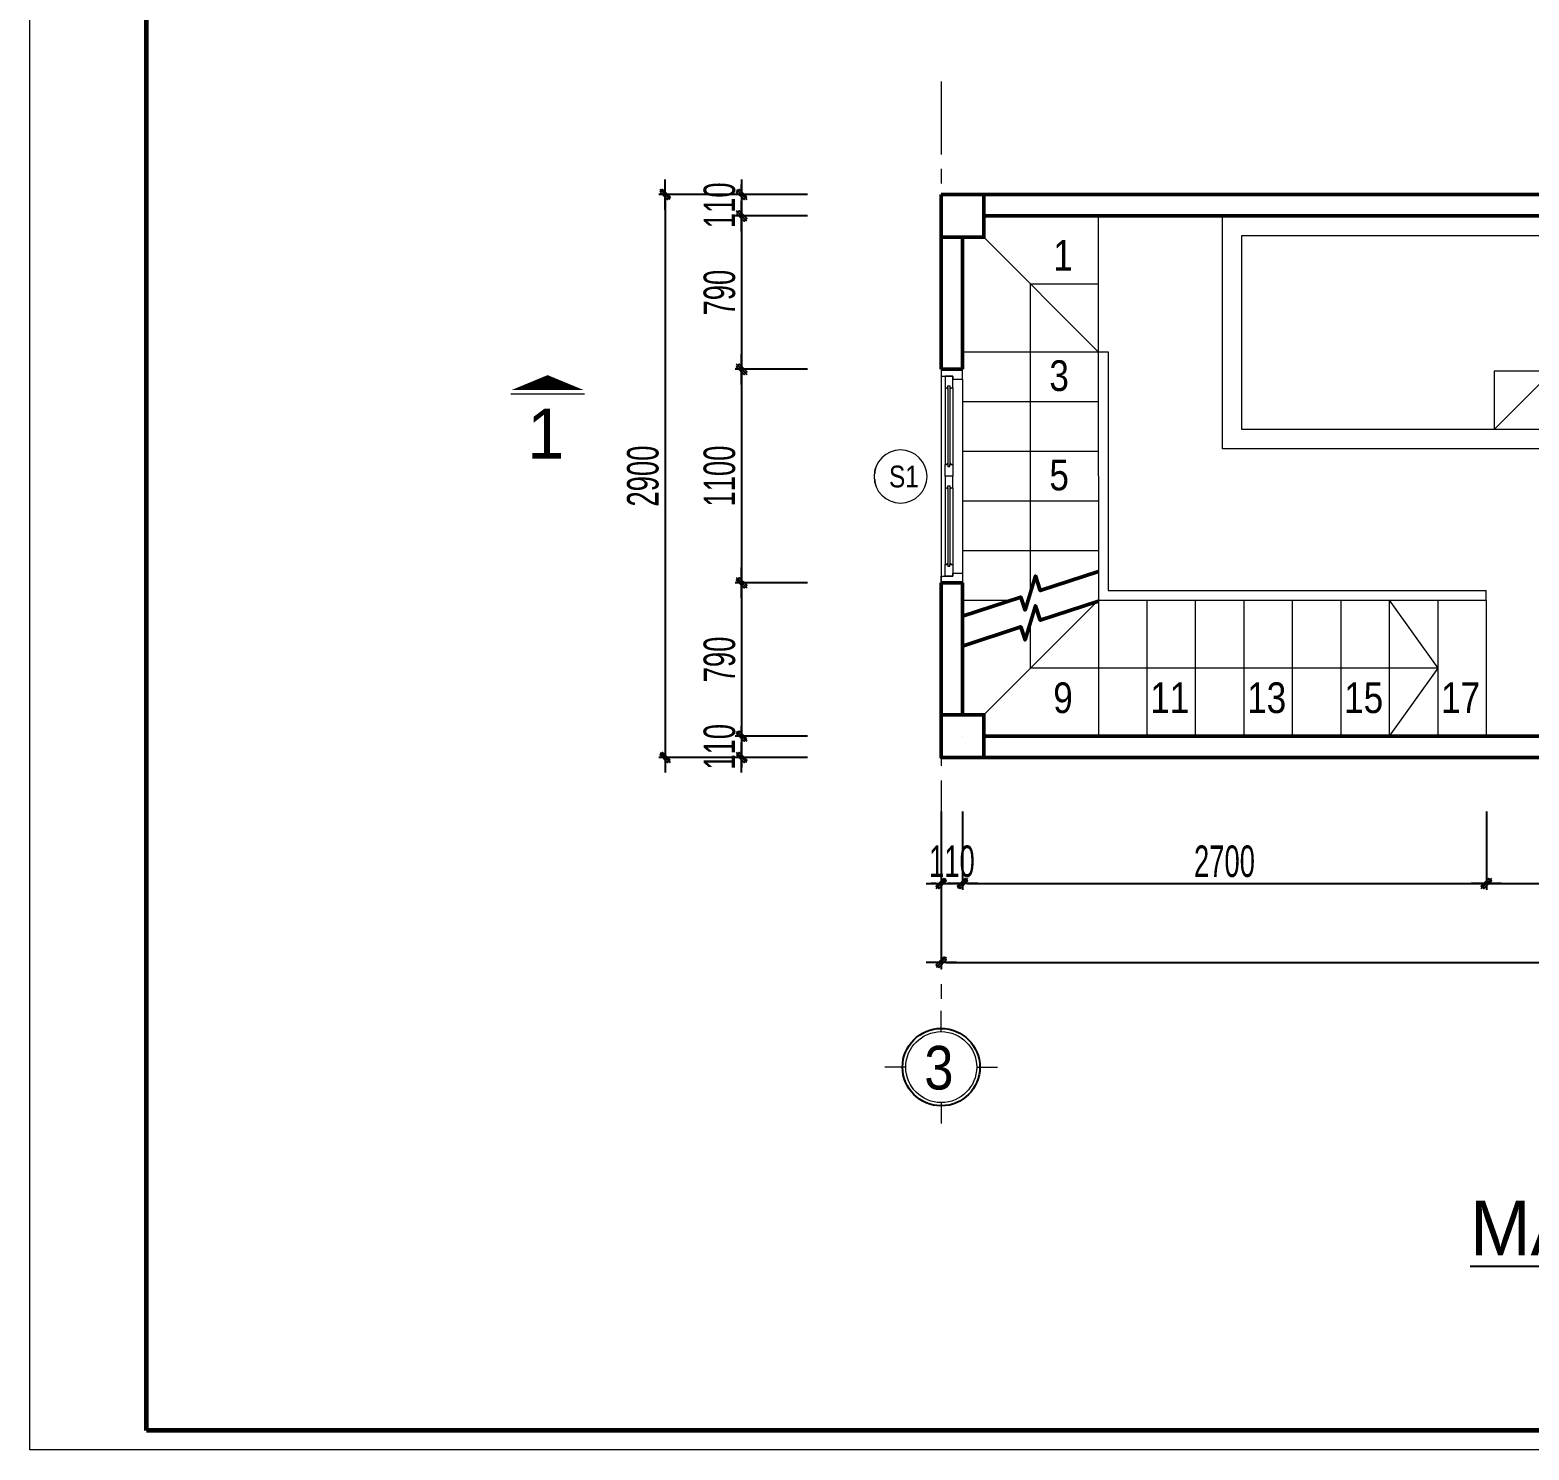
# Model space of a CAD drawing. Header units: millimetres. Extents: x 596422 to 1674380, y -367470 to 58862.
# Drawn here: x 661199 to 668924, y -32063 to -24747 of the extents above; entities that cross this region are included whole.
import ezdxf
from ezdxf.enums import TextEntityAlignment as Align

# ---------------------------------------------------------------- set-up
doc = ezdxf.new("R2010")
doc.units = ezdxf.units.MM
doc.header["$LTSCALE"] = 600
doc.header["$MEASUREMENT"] = 0
doc.linetypes.add('ACAD_ISO07W100', pattern=[3, 0, -3])
doc.linetypes.add('CENTER', pattern=[2, 1.25, -0.25, 0.25, -0.25])
doc.layers.get('0').update_dxf_attribs({"lineweight": 0})
doc.layers.get('Defpoints').update_dxf_attribs({"lineweight": 0})
for name, color, linetype, lineweight in [('0.15_Cua', 144, 'Continuous', 15), ('A-WIPEOUT', 254, 'ACAD_ISO07W100', 0), ('cat1', 30, 'Continuous', 50), ('EG Dim', 8, 'Continuous', 18), ('EG Text2', 7, 'Continuous', 18), ('hatch1', 136, 'Continuous', 9), ('i_noithat', 25, 'Continuous', 15), ('ISO', 33, 'Continuous', 15), ('LC ISO', 153, 'Continuous', 13), ('LC Khac', 4, 'Continuous', 9), ('LC Net manh', 9, 'Continuous', 5), ('LC Text1', 3, 'Continuous', 20), ('LC Text2', 7, 'Continuous', 25), ('text', 1, 'Continuous', 20), ('thay1', 63, 'Continuous', 18), ('truc', 76, 'CENTER', 9)]:
    doc.layers.add(name, color=color, linetype=linetype, lineweight=lineweight)
for name, color, linetype in [('font', 41, 'Continuous'), ('Khungten_LCDI', 7, 'Continuous'), ('Kichthuoc', 9, 'Continuous')]:
    doc.layers.add(name, color=color, linetype=linetype)
doc.styles.add('EG 1', font='VHAVANB.TTF')
doc.styles.add('General text 2', font='arial.ttf')
doc.styles.add('HOATBIF', font='hoatbif.shx', dxfattribs={"width": 0.65})
doc.styles.add('Khungten', font='VHAVAN.TTF', dxfattribs={"width": 0.9, "height": 5000})
doc.styles.add('LC 1', font='VHAVANB.TTF')
doc.styles.add('style1', font='VHARIALN.TTF')
doc.styles.add('Title', font='VHAVAN.TTF', dxfattribs={"width": 0.8})
doc.dimstyles.new('1-100', dxfattribs={"dimscale": 300, "dimtxt": 1.2, "dimasz": 0.25, "dimexe": 0.5, "dimexo": 0, "dimgap": 0.3, "dimtad": 1, "dimdec": 0, "dimzin": 0, "dimdsep": 46, "dimtxsty": 'HOATBIF', "dimblk1": 'DOT', "dimblk2": 'DOT', "dimsah": 1, "dimcen": -1, "dimdle": 1, "dimclrd": 256, "dimclre": 256, "dimclrt": 4, "dimadec": 3, "dimazin": 2, "dimtfac": 0.333333, "dimtdec": 0, "dimtix": 1, "dimtmove": 2, "dimatfit": 3, "dimldrblk": 'DOT', "dimfxl": 1, "dimtvp": 0.833333, "dimtolj": 1, "dimtzin": 0, "dimarcsym": 0})

# ---------------------------------------------------------------- blocks, each defined once
blk = doc.blocks.new('LCDI-new')
at = {"layer": 'Defpoints', "lineweight": 0}
blk.add_lwpolyline([(-1626044.71, 488105.01), (-1626044.71, 488402.01), (-1625624.71, 488402.01), (-1625624.71, 488105.01)], close=True, dxfattribs=at)
at = {"layer": 'Khungten_LCDI', "color": 5, "lineweight": 60}
blk.add_lwpolyline([(-1626032.71, 488107.01), (-1626032.71, 488400.01), (-1625626.71, 488400.01), (-1625626.71, 488107.01)], close=True, dxfattribs=at)
at = {"color": 2, "style": 'Title', "width": 1.824646}
for tag, p, p2 in [('TENBANVE1', (-1625663.58, 488164.65), (-1625629.32, 488164.65)), ('TENBANVE2', (-1625663.58, 488157.89), (-1625629.32, 488157.89))]:
    blk.add_attdef(tag, text='', height=2.5, dxfattribs=at).set_placement(p, p2, align=Align.FIT)
at = {"color": 7, "style": 'Khungten', "width": 0.8}
for tag, p in [('REVISION', (-1625637.72, 488146.05)), ('NGAYHT', (-1625637.25, 488137.42))]:
    blk.add_attdef(tag, text='', height=2, dxfattribs=at).set_placement(p, align=Align.CENTER)
at = {"color": 2, "style": 'Title', "width": 0.7}
blk.add_attdef('SOBANVE', text='', height=2.5, dxfattribs=at).set_placement((-1625637.09, 488114.55), align=Align.CENTER)
blk = doc.blocks.new('TTRUC')
at = {"layer": 'ISO'}
for p, q in [((0, 6.37), (0, 10.13)), ((-6.37, 0), (-10.13, 0)), ((6.37, 0), (10.13, 0)), ((0, -6.37), (0, -10.13))]:
    blk.add_line(p, q, dxfattribs=at)
blk.add_circle((0, 0), 6.37, dxfattribs=at)
at = {"layer": 'Kichthuoc'}
blk.add_circle((0, 0), 6.95, dxfattribs=at)
blk = doc.blocks.new('DOT')
at = {"layer": 'Kichthuoc'}
blk.add_line((-3, 0), (3, 0), dxfattribs=at)
at = {"layer": 'Kichthuoc', "color": 4}
blk.add_line((-1, -1), (1, 1), dxfattribs=at)
blk.add_lwpolyline([(0.5, 1), (-1, -0.5), (-0.5, -1), (1, 0.5)], close=True, dxfattribs=at)
blk = doc.blocks.new('*D80')
at = {"layer": 'Defpoints', "color": 0, "transparency": 16777216}
for p in [(666005, -28772.2), (668704.6, -28772.2), (668704.6, -29143.9)]:
    blk.add_point(p, dxfattribs=at)
at = {"layer": 'EG Dim', "lineweight": -2, "transparency": 16777216}
for p, q in [((666005, -28772.2), (666005, -29176.4)), ((668704.6, -28772.2), (668704.6, -29176.4)), ((666031, -29143.9), (668678.6, -29143.9))]:
    blk.add_line(p, q, dxfattribs=at)
at = {"layer": 'EG Dim', "lineweight": -2, "transparency": 16777216, "xscale": 26, "yscale": 26, "zscale": 26, "rotation": 180}
blk.add_blockref('DOT', (666005, -29143.9), dxfattribs=at)
at = {"layer": 'EG Dim', "lineweight": -2, "transparency": 16777216, "xscale": 26, "yscale": 26, "zscale": 26}
blk.add_blockref('DOT', (668704.6, -29143.9), dxfattribs=at)
at = {"layer": 'EG Dim', "color": 4, "transparency": 16777216, "insert": (667354.8, -29030.2), "char_height": 162.5, "attachment_point": 5, "style": 'HOATBIF'}
blk.add_mtext('\\A1;2700', dxfattribs=at)
blk = doc.blocks.new('_Dot')
at = {"color": 0, "linetype": 'ByBlock', "lineweight": -2}
blk.add_line((-0.5, 0), (-1, 0), dxfattribs=at)
at = {"color": 0, "linetype": 'ByBlock', "const_width": 0.5}
blk.add_lwpolyline([(-0.25, 0, 1), (0.25, 0, 1)], format="xyb", close=True, dxfattribs=at)
blk = doc.blocks.new('*D82')
at = {"layer": 'Defpoints', "color": 0, "transparency": 16777216}
for p in [(665895, -28772.2), (674995, -28771.8), (674995, -29550.2)]:
    blk.add_point(p, dxfattribs=at)
at = {"layer": 'EG Dim', "lineweight": -2, "transparency": 16777216}
for p, q in [((665895, -28772.2), (665895, -29582.7)), ((674995, -28771.8), (674995, -29582.7)), ((665921, -29550.2), (674969, -29550.2))]:
    blk.add_line(p, q, dxfattribs=at)
at = {"layer": 'EG Dim', "lineweight": -2, "transparency": 16777216, "xscale": 26, "yscale": 26, "zscale": 26, "rotation": 180}
blk.add_blockref('DOT', (665895, -29550.2), dxfattribs=at)
at = {"layer": 'EG Dim', "lineweight": -2, "transparency": 16777216, "xscale": 26, "yscale": 26, "zscale": 26}
blk.add_blockref('DOT', (674995, -29550.2), dxfattribs=at)
at = {"layer": 'EG Dim', "color": 4, "transparency": 16777216, "insert": (670445, -29436.4), "char_height": 162.5, "attachment_point": 5, "style": 'HOATBIF'}
blk.add_mtext('\\A1;9100', dxfattribs=at)
blk = doc.blocks.new('*D83')
at = {"layer": 'Defpoints', "color": 0, "transparency": 16777216}
for p in [(665206.2, -28384.8), (664866.4, -28494.8), (665206.2, -28494.8)]:
    blk.add_point(p, dxfattribs=at)
at = {"layer": 'EG Dim', "lineweight": -2, "transparency": 16777216}
for p, q in [((664866.4, -28358.8), (664866.4, -28332.8)), ((665206.2, -28384.8), (664833.9, -28384.8)), ((664866.4, -28384.8), (664866.4, -28494.8)), ((665206.2, -28494.8), (664833.9, -28494.8)), ((664866.4, -28520.8), (664866.4, -28546.8))]:
    blk.add_line(p, q, dxfattribs=at)
at = {"layer": 'EG Dim', "lineweight": -2, "transparency": 16777216, "xscale": 26, "yscale": 26, "zscale": 26}
for p, rotation in [((664866.4, -28384.8), 270), ((664866.4, -28494.8), 90)]:
    blk.add_blockref('DOT', p, dxfattribs=dict(at, rotation=rotation))
at = {"layer": 'EG Dim', "color": 4, "transparency": 16777216, "insert": (664752.6, -28439.8), "char_height": 162.5, "attachment_point": 5, "rotation": 90, "style": 'HOATBIF'}
blk.add_mtext('\\A1;110', dxfattribs=at)
blk = doc.blocks.new('*D84')
at = {"layer": 'Defpoints', "color": 0, "transparency": 16777216}
for p in [(665206.2, -25594.7), (664866.4, -25704.8), (665206.2, -25704.8)]:
    blk.add_point(p, dxfattribs=at)
at = {"layer": 'EG Dim', "lineweight": -2, "transparency": 16777216}
for p, q in [((664866.4, -25568.7), (664866.4, -25542.7)), ((665206.2, -25594.7), (664833.9, -25594.7)), ((664866.4, -25594.7), (664866.4, -25704.8)), ((665206.2, -25704.8), (664833.9, -25704.8)), ((664866.4, -25730.8), (664866.4, -25756.8))]:
    blk.add_line(p, q, dxfattribs=at)
at = {"layer": 'EG Dim', "lineweight": -2, "transparency": 16777216, "xscale": 26, "yscale": 26, "zscale": 26}
for p, rotation in [((664866.4, -25594.7), 270), ((664866.4, -25704.8), 90)]:
    blk.add_blockref('DOT', p, dxfattribs=dict(at, rotation=rotation))
at = {"layer": 'EG Dim', "color": 4, "transparency": 16777216, "insert": (664752.6, -25649.7), "char_height": 162.5, "attachment_point": 5, "rotation": 90, "style": 'HOATBIF'}
blk.add_mtext('\\A1;110', dxfattribs=at)
blk = doc.blocks.new('*D85')
at = {"layer": 'Defpoints', "color": 0, "transparency": 16777216}
for p in [(665206.2, -25594.7), (664471.7, -28494.8), (665206.2, -28494.8)]:
    blk.add_point(p, dxfattribs=at)
at = {"layer": 'EG Dim', "lineweight": -2, "transparency": 16777216}
for p, q in [((665206.2, -25594.7), (664439.2, -25594.7)), ((664471.7, -25620.7), (664471.7, -28468.8)), ((665206.2, -28494.8), (664439.2, -28494.8))]:
    blk.add_line(p, q, dxfattribs=at)
at = {"layer": 'EG Dim', "lineweight": -2, "transparency": 16777216, "xscale": 26, "yscale": 26, "zscale": 26}
for p, rotation in [((664471.7, -25594.7), 90), ((664471.7, -28494.8), 270)]:
    blk.add_blockref('DOT', p, dxfattribs=dict(at, rotation=rotation))
at = {"layer": 'EG Dim', "color": 4, "transparency": 16777216, "insert": (664358, -27044.8), "char_height": 162.5, "attachment_point": 5, "rotation": 90, "style": 'HOATBIF'}
blk.add_mtext('\\A1;2900', dxfattribs=at)
blk = doc.blocks.new('*D86')
at = {"layer": 'Defpoints', "color": 0, "transparency": 16777216}
for p in [(665895, -28772.2), (666005, -28772.2), (666005, -29143.9)]:
    blk.add_point(p, dxfattribs=at)
at = {"layer": 'EG Dim', "lineweight": -2, "transparency": 16777216}
for p, q in [((665895, -28772.2), (665895, -29176.4)), ((666005, -28772.2), (666005, -29176.4)), ((665869, -29143.9), (665843, -29143.9)), ((665895, -29143.9), (666005, -29143.9)), ((666031, -29143.9), (666057, -29143.9))]:
    blk.add_line(p, q, dxfattribs=at)
at = {"layer": 'EG Dim', "lineweight": -2, "transparency": 16777216, "xscale": 26, "yscale": 26, "zscale": 26}
blk.add_blockref('DOT', (665895, -29143.9), dxfattribs=at)
at = {"layer": 'EG Dim', "lineweight": -2, "transparency": 16777216, "xscale": 26, "yscale": 26, "zscale": 26, "rotation": 180}
blk.add_blockref('DOT', (666005, -29143.9), dxfattribs=at)
at = {"layer": 'EG Dim', "color": 4, "transparency": 16777216, "insert": (665950, -29030.2), "char_height": 162.5, "attachment_point": 5, "style": 'HOATBIF'}
blk.add_mtext('\\A1;110', dxfattribs=at)
blk = doc.blocks.new('*U10')
at = {"layer": 'A-WIPEOUT'}
blk.add_lwpolyline([(0, 4.25), (-2.5, 3.44), (-4.04, 1.31), (-4.04, -1.31), (-2.5, -3.44), (0, -4.25), (2.5, -3.44), (4.04, -1.31), (4.04, 1.31), (2.5, 3.44)], close=True, dxfattribs=at)
blk.add_wipeout([(0, 4.25), (-2.5, 3.44), (-4.04, 1.31), (-4.04, -1.31), (-2.5, -3.44), (0, -4.25), (2.5, -3.44), (4.04, -1.31), (4.04, 1.31), (2.5, 3.44)]).dxf.layer = 'A-WIPEOUT'
blk.add_circle((0, 0), 4.25)
at = {"layer": 'text', "style": 'General text 2', "width": 0.8, "flags": 8}
blk.add_attdef('SYMBOL', text='', height=3.5, dxfattribs=at).set_placement((0, 0), align=Align.MIDDLE_CENTER)
blk = doc.blocks.new('*U18')
for p, q in [((35, 0), (1065, 0)), ((610, -20), (1005, -20)), ((610, -60), (1005, -60)), ((50, -110), (1050, -110))]:
    blk.add_line(p, q)
at = {"color": 8, "lineweight": 5}
for p, q in [((95, -20), (490, -20)), ((95, -35), (490, -35)), ((95, -45), (490, -45)), ((95, -60), (490, -60)), ((610, -20), (1005, -20)), ((610, -35), (1005, -35)), ((610, -45), (1005, -45)), ((610, -60), (1005, -60))]:
    blk.add_line(p, q, dxfattribs=at)
for points in [[(0, 0), (35, 0), (35, -60), (50, -60), (50, -110), (0, -110), (0, 0)], [(1100, 0), (1065, 0), (1065, -60), (1050, -60), (1050, -110), (1100, -110), (1100, 0)], [(610, -45), (610, -60), (550, -60), (550, -20), (610, -20), (610, -35), (600, -35), (600, -45), (610, -45)], [(1005, -45), (1005, -60), (1065, -60), (1065, -20), (1005, -20), (1005, -35), (1015, -35), (1015, -45), (1005, -45)]]:
    blk.add_lwpolyline(points)
for points in [[(35, -20), (95, -20), (95, -35), (85, -35), (85, -45), (95, -45), (95, -60), (35, -60)], [(550, -20), (490, -20), (490, -35), (500, -35), (500, -45), (490, -45), (490, -60), (550, -60)]]:
    blk.add_lwpolyline(points, close=True)
for points in [[(95, -28.8, -0.312187), (102.1, -35, -0.312187)], [(95, -51.2, 0.312187), (102.1, -45, 0.312187)], [(490, -28.8, 0.312187), (482.9, -35, 0.312187)], [(490, -51.2, -0.312187), (482.9, -45, -0.312187)]]:
    blk.add_lwpolyline(points, format="xyb", dxfattribs=at)
for centre, start, end in [((609.1, -37), 14.21506, 83.56577), ((609.1, -43), 276.43423, 345.78494), ((1005.9, -37), 96.43423, 165.78494), ((1005.9, -43), 194.21506, 263.56577)]:
    blk.add_arc(centre, 8.25, start, end, dxfattribs=at)
blk = doc.blocks.new('TIEUDE1')
at = {"layer": 'EG Text2', "color": 7, "style": 'EG 1'}
blk.add_attdef('TIªU§Ò', text='', height=5, dxfattribs=at).set_placement((0, 0), align=Align.BOTTOM_CENTER)
blk.add_attdef('TL', text='', height=3, dxfattribs=at).set_placement((0, -2), align=Align.TOP_CENTER)
blk = doc.blocks.new('*D96')
at = {"layer": 'Defpoints', "color": 0, "transparency": 16777216}
for p in [(665206.2, -25704.8), (664866.4, -26494.8), (665206.2, -26494.8)]:
    blk.add_point(p, dxfattribs=at)
at = {"layer": 'EG Dim', "lineweight": -2, "transparency": 16777216}
for p, q in [((665206.2, -25704.8), (664833.9, -25704.8)), ((664866.4, -25730.8), (664866.4, -26468.8)), ((665206.2, -26494.8), (664833.9, -26494.8))]:
    blk.add_line(p, q, dxfattribs=at)
at = {"layer": 'EG Dim', "lineweight": -2, "transparency": 16777216, "xscale": 26, "yscale": 26, "zscale": 26}
for p, rotation in [((664866.4, -25704.8), 90), ((664866.4, -26494.8), 270)]:
    blk.add_blockref('DOT', p, dxfattribs=dict(at, rotation=rotation))
at = {"layer": 'EG Dim', "color": 4, "transparency": 16777216, "insert": (664752.6, -26099.8), "char_height": 162.5, "attachment_point": 5, "rotation": 90, "style": 'HOATBIF'}
blk.add_mtext('\\A1;790', dxfattribs=at)
blk = doc.blocks.new('*D97')
at = {"layer": 'Defpoints', "color": 0, "transparency": 16777216}
for p in [(665206.2, -26494.8), (664866.4, -27594.7), (665206.2, -27594.7)]:
    blk.add_point(p, dxfattribs=at)
at = {"layer": 'EG Dim', "lineweight": -2, "transparency": 16777216}
for p, q in [((665206.2, -26494.8), (664833.9, -26494.8)), ((664866.4, -26520.8), (664866.4, -27568.7)), ((665206.2, -27594.7), (664833.9, -27594.7))]:
    blk.add_line(p, q, dxfattribs=at)
at = {"layer": 'EG Dim', "lineweight": -2, "transparency": 16777216, "xscale": 26, "yscale": 26, "zscale": 26}
for p, rotation in [((664866.4, -26494.8), 90), ((664866.4, -27594.7), 270)]:
    blk.add_blockref('DOT', p, dxfattribs=dict(at, rotation=rotation))
at = {"layer": 'EG Dim', "color": 4, "transparency": 16777216, "insert": (664752.6, -27044.8), "char_height": 162.5, "attachment_point": 5, "rotation": 90, "style": 'HOATBIF'}
blk.add_mtext('\\A1;1100', dxfattribs=at)
blk = doc.blocks.new('*D98')
at = {"layer": 'Defpoints', "color": 0, "transparency": 16777216}
for p in [(665206.2, -27594.7), (664866.4, -28384.8), (665206.2, -28384.8)]:
    blk.add_point(p, dxfattribs=at)
at = {"layer": 'EG Dim', "lineweight": -2, "transparency": 16777216}
for p, q in [((665206.2, -27594.7), (664833.9, -27594.7)), ((664866.4, -27620.7), (664866.4, -28358.8)), ((665206.2, -28384.8), (664833.9, -28384.8))]:
    blk.add_line(p, q, dxfattribs=at)
at = {"layer": 'EG Dim', "lineweight": -2, "transparency": 16777216, "xscale": 26, "yscale": 26, "zscale": 26}
for p, rotation in [((664866.4, -27594.7), 90), ((664866.4, -28384.8), 270)]:
    blk.add_blockref('DOT', p, dxfattribs=dict(at, rotation=rotation))
at = {"layer": 'EG Dim', "color": 4, "transparency": 16777216, "insert": (664752.6, -27989.7), "char_height": 162.5, "attachment_point": 5, "rotation": 90, "style": 'HOATBIF'}
blk.add_mtext('\\A1;790', dxfattribs=at)
blk = doc.blocks.new('*D124')
at = {"layer": 'Defpoints', "color": 0, "transparency": 16777216}
for p in [(668704.6, -28772.2), (670675, -28772.2), (670675, -29143.9)]:
    blk.add_point(p, dxfattribs=at)
at = {"layer": 'EG Dim', "lineweight": -2, "transparency": 16777216}
for p, q in [((668704.6, -28772.2), (668704.6, -29176.4)), ((670675, -28772.2), (670675, -29176.4)), ((668730.6, -29143.9), (670649, -29143.9))]:
    blk.add_line(p, q, dxfattribs=at)
at = {"layer": 'EG Dim', "lineweight": -2, "transparency": 16777216, "xscale": 26, "yscale": 26, "zscale": 26, "rotation": 180}
blk.add_blockref('DOT', (668704.6, -29143.9), dxfattribs=at)
at = {"layer": 'EG Dim', "lineweight": -2, "transparency": 16777216, "xscale": 26, "yscale": 26, "zscale": 26}
blk.add_blockref('DOT', (670675, -29143.9), dxfattribs=at)
at = {"layer": 'EG Dim', "color": 4, "transparency": 16777216, "insert": (669689.8, -29030.2), "char_height": 162.5, "attachment_point": 5, "style": 'HOATBIF'}
blk.add_mtext('\\A1;1970', dxfattribs=at)
blk = doc.blocks.new('*U131')
for p, q in [((-500, -100), (500, -100)), ((-500, -2100), (-500, -100)), ((500, -100), (500, -2100)), ((200, -500), (-500, -500)), ((200, -500), (500, -800)), ((200, -500), (200, -800)), ((200, -800), (500, -800)), ((500, -2100), (-500, -2100))]:
    blk.add_line(p, q)
for points in [[(-600, 0), (600, 0), (600, -2200), (-600, -2200)], [(450, -150), (450, -450), (-450, -450), (-450, -150)]]:
    blk.add_lwpolyline(points, close=True)

msp = doc.modelspace()

# ---------------------------------------------------------------- linework, layer by layer
at = {"layer": 'cat1'}
for p, q in [((670894.7, -25594.4), (665894.7, -25594.8)), ((665894.7, -25814.8), (665894.7, -25594.8)), ((670674.7, -25704.4), (666114.7, -25704.8)), ((665894.8, -26494.8), (665894.7, -25814.8)), ((666004.8, -26494.8), (666004.7, -25814.8)), ((665894.8, -26494.8), (666004.8, -26494.8)), ((665894.8, -27594.8), (666004.9, -27594.8)), ((665895, -28494.8), (665894.9, -27594.8)), ((666005, -28274.8), (666004.9, -27594.8)), ((666005, -28384.8), (666005, -28384.8)), ((670675, -28384.4), (666115, -28384.8)), ((670895, -28494.4), (665895, -28494.8))]:
    msp.add_line(p, q, dxfattribs=at)
for points in [[(665894.7, -25594.8), (666114.7, -25594.8), (666114.7, -25814.8), (665894.7, -25814.8), (665894.7, -25594.8)], [(666004.9, -27767.2), (666305.2, -27667.9), (666327.5, -27735.4), (666380.9, -27559.4), (666405.7, -27634.7), (666704.9, -27535.8)], [(666004.9, -27920.5), (666305.2, -27821.2), (666327.5, -27888.7), (666380.9, -27712.7), (666405.7, -27788), (666704.9, -27689.1)], [(665895, -28274.8), (666115, -28274.8), (666115, -28494.8), (665895, -28494.8), (665895, -28274.8)]]:
    msp.add_lwpolyline(points, dxfattribs=at)
at = {"layer": 'hatch1'}
for points in [[(666354.7, -27645.6), (666354.7, -26054.8), (666704.8, -26054.8)], [(668203.9, -27684.7), (668453.7, -28034.6), (668203.9, -28384.6)], [(668453.7, -28034.6), (666354.7, -28034.8), (666354.7, -27799)]]:
    msp.add_lwpolyline(points, dxfattribs=at)
at = {"layer": 'LC Khac', "color": 1, "ltscale": 2}
msp.add_line((664055.8, -26622.7), (663677.1, -26622.7), dxfattribs=at)
msp.add_lwpolyline([(663866.4, -26524.7, 0, 367.7, 0), (663866.4, -26600.7, 214.5, 214.5, 0)], format="xyseb", dxfattribs=at)
at = {"layer": 'thay1'}
for p, q in [((666704.7, -25704.8), (666705, -28384.7)), ((666114.7, -25814.8), (666704.7, -26404.8)), ((666004.7, -26404.8), (666704.8, -26404.8)), ((666704.7, -26404.8), (666754.8, -26404.8)), ((666754.8, -26404.8), (666754.9, -27634.7)), ((666004.7, -26660.8), (666704.7, -26660.8)), ((666004.7, -26916.8), (666704.7, -26916.8)), ((666004.7, -27172.8), (666704.7, -27172.8)), ((666004.7, -27428.8), (666704.7, -27428.8)), ((666754.9, -27634.7), (668703.5, -27634.7)), ((668703.5, -27684.7), (668703.5, -27634.7)), ((666004.7, -27684.7), (666254.3, -27684.7)), ((666115, -28274.8), (666698.4, -27691.2)), ((666704.9, -27684.7), (668703.5, -27684.7)), ((666954.7, -27684.7), (666954.8, -28384.7)), ((667204.6, -27684.7), (667204.6, -28384.7)), ((667454.4, -27684.7), (667454.5, -28384.7)), ((667704.2, -27684.7), (667704.3, -28384.7)), ((667954, -27684.6), (667954.1, -28384.6)), ((668203.9, -27684.6), (668203.9, -28384.6)), ((668453.7, -27684.6), (668453.8, -28384.6)), ((668703.5, -27684.6), (668703.6, -28384.6))]:
    msp.add_line(p, q, dxfattribs=at)
at = {"layer": 'truc', "ltscale": 0.5}
msp.add_line((665894.6, -25012.7), (665895.1, -29799.2), dxfattribs=at)

# ---------------------------------------------------------------- block references
at = {"layer": '0.15_Cua', "xscale": -1, "rotation": 90}
msp.add_blockref('*U18', (665894.8, -26494.8), dxfattribs=at)
at = {"layer": 'i_noithat', "rotation": 270}
msp.add_blockref('*U131', (669544.7, -26304.6), dxfattribs=at)
at = {"layer": 'Kichthuoc', "xscale": 50.00000000005321, "yscale": 50.00000000005321, "zscale": 50.00000000005321}
msp.add_blockref('LCDI-new', (81963434.1, -24437313), dxfattribs=at)
at = {"layer": 'LC ISO', "xscale": 28.69141044115101, "yscale": 28.69141044115101, "zscale": 28.69141044115101}
msp.add_blockref('TTRUC', (665895.1, -30089.9), dxfattribs=at)
at = {"layer": 'LC Text2'}
ref = msp.add_blockref('TIEUDE1', (671130.7, -31142.9), dxfattribs=dict(at, xscale=56.93620215211323, yscale=56.93620215211323, zscale=56.93620215211323))
ref.add_attrib('TIªU§Ò', '%%UmÆt b»ng c¶i t¹o tÇng 2', dxfattribs={"color": 7, "height": 280.377, "style": 'LC 1'}).set_placement((671130.7, -31142.9), align=Align.BOTTOM_CENTER)
ref.add_attrib('TL', 'TL 1/100', dxfattribs={"color": 7, "height": 170.81, "style": 'LC 1'}).set_placement((671130.7, -31256.8), align=Align.TOP_CENTER)

# ---------------------------------------------------------------- texts
at = {"ltscale": 2, "style": 'LC 1'}
msp.add_attdef('1', text='A', height=257.4, dxfattribs=at).set_placement((663857.2, -26825.9), align=Align.MIDDLE_CENTER)
at = {"layer": 'font', "style": 'style1'}
for s, height, p in [('1', 157.9, (666472.7, -25985.9)), ('3', 157.9, (666452.5, -26606.3)), ('5', 157.9, (666452.5, -27118.3)), ('9', 157.9, (666472.5, -28265.8)), ('11', 157.92, (666972.3, -28265.8)), ('13', 157.92, (667471.9, -28265.7)), ('15', 157.92, (667971.6, -28265.7)), ('17', 157.92, (668471.2, -28265.6))]:
    msp.add_text(s, height=height, dxfattribs=at).set_placement(p)
at = {"layer": 'LC Text1', "ltscale": 0.2, "style": 'LC 1', "width": 0.9}
msp.add_text('3', height=224.7, dxfattribs=at).set_placement((665883, -30272.7), align=Align.BOTTOM_CENTER)

# ---------------------------------------------------------------- dimensions: what is measured, and where the dimension line sits
at = {"layer": 'EG Dim'}
for base, p1, p2, picture, middle in [((664866.4, -25704.8), (665206.2, -25594.7), (665206.2, -25704.8), '*D84', (664752.6, -25649.7)), ((664471.7, -28494.8), (665206.2, -25594.7), (665206.2, -28494.8), '*D85', (664358, -27044.8)), ((664866.4, -26494.8), (665206.2, -25704.8), (665206.2, -26494.8), '*D96', (664752.6, -26099.8)), ((664866.4, -27594.7), (665206.2, -26494.8), (665206.2, -27594.7), '*D97', (664752.6, -27044.8)), ((664866.4, -28384.8), (665206.2, -27594.7), (665206.2, -28384.8), '*D98', (664752.6, -27989.7)), ((664866.4, -28494.8), (665206.2, -28384.8), (665206.2, -28494.8), '*D83', (664752.6, -28439.8))]:
    dim = msp.add_linear_dim(base=base, p1=p1, p2=p2, angle=90, dimstyle='1-100', override={"dimscale": 65, "dimtxt": 2.5, "dimasz": 0.4, "dimgap": 0.5}, dxfattribs=at)
    dim.commit()
    dim.dimension.update_dxf_attribs({"geometry": picture, "text_midpoint": middle})
for base, p1, p2, picture, middle in [((666005, -29143.9), (665895, -28772.2), (666005, -28772.2), '*D86', (665950, -29030.2)), ((674995, -29550.2), (665895, -28772.2), (674995, -28771.8), '*D82', (670445, -29436.4)), ((668704.6, -29143.9), (666005, -28772.2), (668704.6, -28772.2), '*D80', (667354.8, -29030.2)), ((670675, -29143.9), (668704.6, -28772.2), (670675, -28772.2), '*D124', (669689.8, -29030.2))]:
    dim = msp.add_linear_dim(base=base, p1=p1, p2=p2, dimstyle='1-100', override={"dimscale": 65, "dimtxt": 2.5, "dimasz": 0.4, "dimgap": 0.5}, dxfattribs=at)
    dim.commit()
    dim.dimension.update_dxf_attribs({"geometry": picture, "text_midpoint": middle})

# ---------------------------------------------------------------- next in the draw order: block references
at = {"layer": 'LC Net manh'}
ref = msp.add_blockref('*U10', (665685.4, -27047.1), dxfattribs=dict(at, xscale=-32.15220827406386, yscale=32.15220827406386, zscale=32.15220827406386))
ref.add_attrib('SYMBOL', 'S1', dxfattribs={"layer": 'text', "height": 112.53, "style": 'General text 2', "width": 0.8}).set_placement((665702.8, -27047.1), align=Align.MIDDLE_CENTER)

doc.saveas('drawing.dxf')
